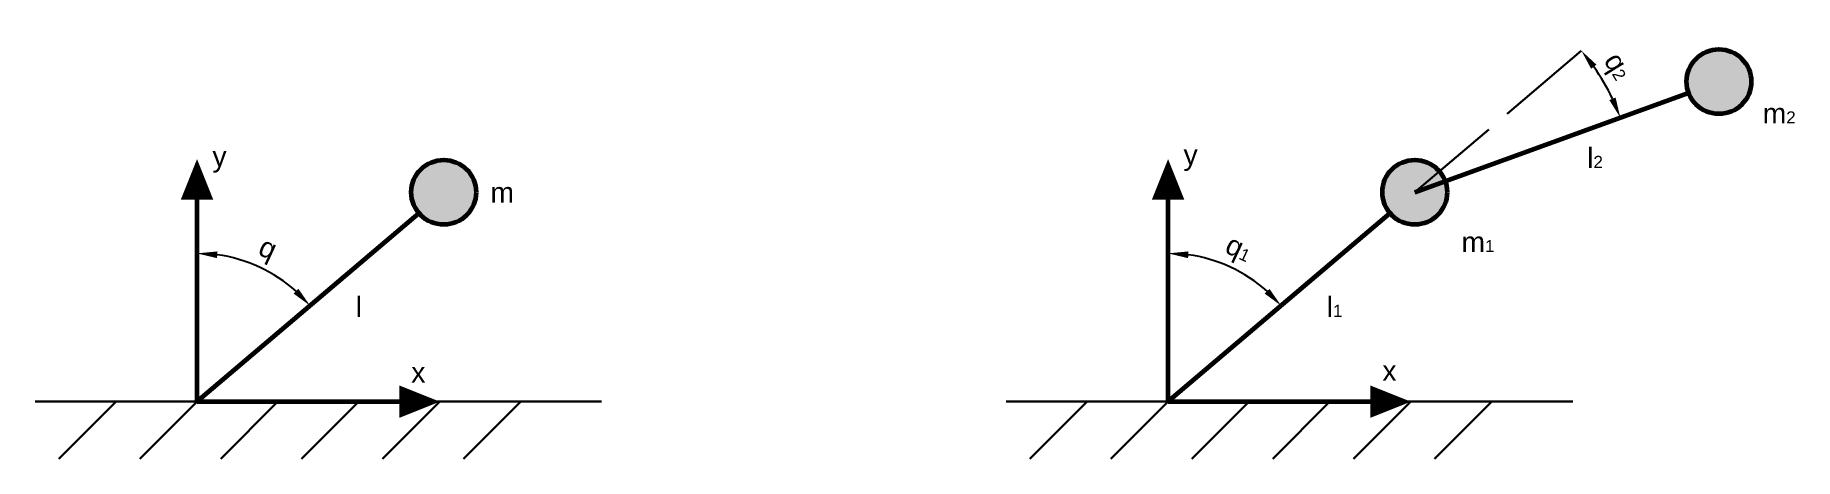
# Model space of a CAD drawing. Header units: millimetres. Extents: x -20 to 197, y -7 to 45.
import ezdxf

# ---------------------------------------------------------------- set-up
doc = ezdxf.new("R2010")
doc.units = ezdxf.units.MM
doc.linetypes.add('ACAD_ISO02W100', pattern=[15, 12, -3])
doc.styles.get("Standard").update_dxf_attribs({"font": 'arial.ttf'})
doc.dimstyles.new('ISO-25', dxfattribs={"dimtxt": 2.5, "dimasz": 2.5, "dimexe": 1.25, "dimexo": 0.625, "dimtad": 1, "dimtxsty": 'Standard', "dimcen": 2.5, "dimadec": 0, "dimazin": 0, "dimtfac": 1, "dimtmove": 0, "dimatfit": 3, "dimfxl": 1, "dimarcsym": 0})

# ---------------------------------------------------------------- blocks, each defined once
blk = doc.blocks.new('*D4')
at = {"color": 0, "lineweight": -2, "transparency": 16777216}
blk.add_arc((0, 0), 18.34, 48.1746, 82.1822, dxfattribs=at)
at = {"color": 0, "transparency": 16777216}
for points in [[(2.47, 17.75), (2.52, 18.58), (0, 18.34)], [(12.53, 13.95), (11.93, 13.37), (13.97, 11.87)]]:
    blk.add_solid(points, dxfattribs=at)
at = {"layer": 'Defpoints', "color": 0, "transparency": 16777216}
for p in [(0, 30), (27.43, 23.31), (10.01, 15.36), (0, 0), (0, 0)]:
    blk.add_point(p, dxfattribs=at)
at = {"color": 0, "lineweight": 30, "transparency": 16777216, "insert": (8.63, 18.66), "char_height": 2.5, "attachment_point": 5, "rotation": 335.1784}
blk.add_mtext('q', dxfattribs=at)
blk = doc.blocks.new('*D6')
at = {"color": 0, "lineweight": -2, "transparency": 16777216}
blk.add_arc((120, 0), 18.34, 48.1746, 82.1822, dxfattribs=at)
at = {"color": 0, "transparency": 16777216}
for points in [[(122.47, 17.75), (122.52, 18.58), (120, 18.34)], [(132.53, 13.95), (131.93, 13.37), (133.97, 11.87)]]:
    blk.add_solid(points, dxfattribs=at)
at = {"layer": 'Defpoints', "color": 0, "transparency": 16777216}
for p in [(120, 30), (147.43, 23.31), (130.01, 15.36), (120, 0), (120, 0)]:
    blk.add_point(p, dxfattribs=at)
at = {"color": 0, "lineweight": 30, "transparency": 16777216, "insert": (128.63, 18.66), "char_height": 2.5, "width": 1.5689, "attachment_point": 5, "rotation": 335.1784}
blk.add_mtext('q{\\H0.6x;1}', dxfattribs=at)
blk = doc.blocks.new('*D7')
at = {"color": 0, "lineweight": -2, "transparency": 16777216}
blk.add_arc((150.48, 25.9), 27.03, 25.3021, 35.0546, dxfattribs=at)
at = {"color": 0, "transparency": 16777216}
for points in [[(172.27, 41.17), (172.93, 41.68), (171.08, 43.4)], [(175.3, 37.61), (174.53, 37.29), (175.88, 35.14)]]:
    blk.add_solid(points, dxfattribs=at)
at = {"layer": 'Defpoints', "color": 0, "transparency": 16777216}
for p in [(173.34, 45.33), (174.61, 38.08), (184.31, 38.21), (150.48, 25.9), (150.48, 25.9)]:
    blk.add_point(p, dxfattribs=at)
at = {"color": 0, "transparency": 16777216, "insert": (175.33, 41.32), "char_height": 2.5, "attachment_point": 5, "rotation": 301.8234}
blk.add_mtext('q{\\H0.6x;2}', dxfattribs=at)

msp = doc.modelspace()

# ---------------------------------------------------------------- hatches: boundary and pattern name
h = msp.add_hatch(color=256)
h.set_gradient(color1=(19, 155, 72), color2=(19, 103, 52), tint=1, name='SPHERICAL')
h.paths.add_polyline_path([(184.069, 39.583, 1), (192.069, 39.583, 1)])
at = {"true_color": 0x2776bb}
h = msp.add_hatch(color=152, dxfattribs=at)
h.set_gradient(color1=(39, 118, 187), color2=(34, 52, 110), tint=1, name='SPHERICAL')
h.paths.add_polyline_path([(26.481, 25.902, 1), (34.481, 25.902, 1)])
h = msp.add_hatch(color=256)
h.set_gradient(color1=(39, 118, 187), color2=(34, 52, 110), tint=1, name='SPHERICAL')
h.paths.add_polyline_path([(146.481, 25.902, 1), (154.481, 25.902, 1)])

# ---------------------------------------------------------------- linework, layer by layer
at = {"linetype": 'ACAD_ISO02W100', "lineweight": 30}
for p, q in [((150.481, 25.902), (173.342, 45.328)), ((120, 0), (120, 30))]:
    msp.add_line(p, q, dxfattribs=at)
at = {"color": 114, "lineweight": 60, "true_color": 0x139b48}
msp.add_line((150.481, 25.902), (184.31, 38.215), dxfattribs=at)
at = {"color": 1, "lineweight": 60}
for p, q in [((0, 0), (0, 25)), ((120, 0), (120, 25)), ((0, 0), (25, 0)), ((120, 0), (145, 0))]:
    msp.add_line(p, q, dxfattribs=at)
at = {"color": 152, "lineweight": 60, "true_color": 0x2776bb}
for p, q in [((0, 0), (27.433, 23.312)), ((120, 0), (147.433, 23.312))]:
    msp.add_line(p, q, dxfattribs=at)
at = {"lineweight": 30}
for p, q in [((0, 0), (-20, 0)), ((-10, 0), (-17.071, -7.071)), ((0, 0), (-7.071, -7.071)), ((0, 0), (50, 0)), ((10, 0), (2.929, -7.071)), ((20, 0), (12.929, -7.071)), ((30, 0), (22.929, -7.071)), ((40, 0), (32.929, -7.071)), ((120, 0), (100, 0)), ((110, 0), (102.929, -7.071)), ((120, 0), (112.929, -7.071)), ((120, 0), (170, 0)), ((130, 0), (122.929, -7.071)), ((140, 0), (132.929, -7.071)), ((150, 0), (142.929, -7.071)), ((160, 0), (152.929, -7.071))]:
    msp.add_line(p, q, dxfattribs=at)
at = {"color": 1}
for points in [[(0, 25, 4, 0, 0), (0, 30, 0, 0, 0)], [(120, 25, 4, 0, 0), (120, 30, 0, 0, 0)], [(25, 0, 4, 0, 0), (30, 0, 0, 0, 0)], [(145, 0, 4, 0, 0), (150, 0, 0, 0, 0)]]:
    msp.add_lwpolyline(points, format="xyseb", dxfattribs=at)
at = {"color": 114, "lineweight": 60, "true_color": 0x139b48}
msp.add_circle((188.069, 39.583), 4, dxfattribs=at)
at = {"color": 152, "lineweight": 60, "true_color": 0x2776bb}
for centre in [(30.481, 25.902), (150.481, 25.902)]:
    msp.add_circle(centre, 4, dxfattribs=at)

# ---------------------------------------------------------------- texts
at = {"char_height": 2.5, "attachment_point": 1}
for s, insert in [('m{\\H0.6x;2}', (193.477, 36.905)), ('m', (36.26, 27.121)), ('m{\\H0.6x;1}', (156.26, 20.996))]:
    msp.add_mtext_dynamic_manual_height_columns(s, width=7.54057, gutter_width=12.5, heights=[0], dxfattribs=dict(at, insert=insert))
at = {"lineweight": 30, "char_height": 2.5, "attachment_point": 1}
for s, insert in [('{\\C1;y}', (1.905, 31.576)), ('{\\C1;y}', (121.911, 31.783)), ('l{\\H0.6x;2}', (171.79, 31.401)), ('l', (19.597, 12.982)), ('l{\\H0.6x;1}', (139.597, 12.982)), ('{\\C1;x}', (146.48, 5.078)), ('{\\C1;x}', (26.473, 4.87))]:
    msp.add_mtext_dynamic_manual_height_columns(s, width=8.28535, gutter_width=12.5, heights=[0], dxfattribs=dict(at, insert=insert))

# ---------------------------------------------------------------- dimensions: what is measured, and where the dimension line sits
dim = msp.add_angular_dim_2l(base=(174.606, 38.081), line1=((150.481, 25.902), (184.31, 38.215)), line2=((150.481, 25.902), (173.342, 45.328)), text='q{\\H0.6x;2}', dimstyle='ISO-25')
dim.commit()
dim.dimension.update_dxf_attribs({"geometry": '*D7', "text_midpoint": (173.444, 40.152), "dimtype": 162})
at = {"lineweight": 30}
for base, line1, line2, text, picture, middle in [((10.012, 15.362), ((0, 0), (27.433, 23.312)), ((0, 0), (0, 30)), 'q', '*D4', (8.63, 18.659)), ((130.012, 15.362), ((120, 0), (147.433, 23.312)), ((120, 0), (120, 30)), 'q{\\H0.6x;1}', '*D6', (128.63, 18.659))]:
    dim = msp.add_angular_dim_2l(base=base, line1=line1, line2=line2, text=text, dimstyle='ISO-25', dxfattribs=at)
    dim.commit()
    dim.dimension.update_dxf_attribs({"geometry": picture, "text_midpoint": middle})

doc.saveas('drawing.dxf')
